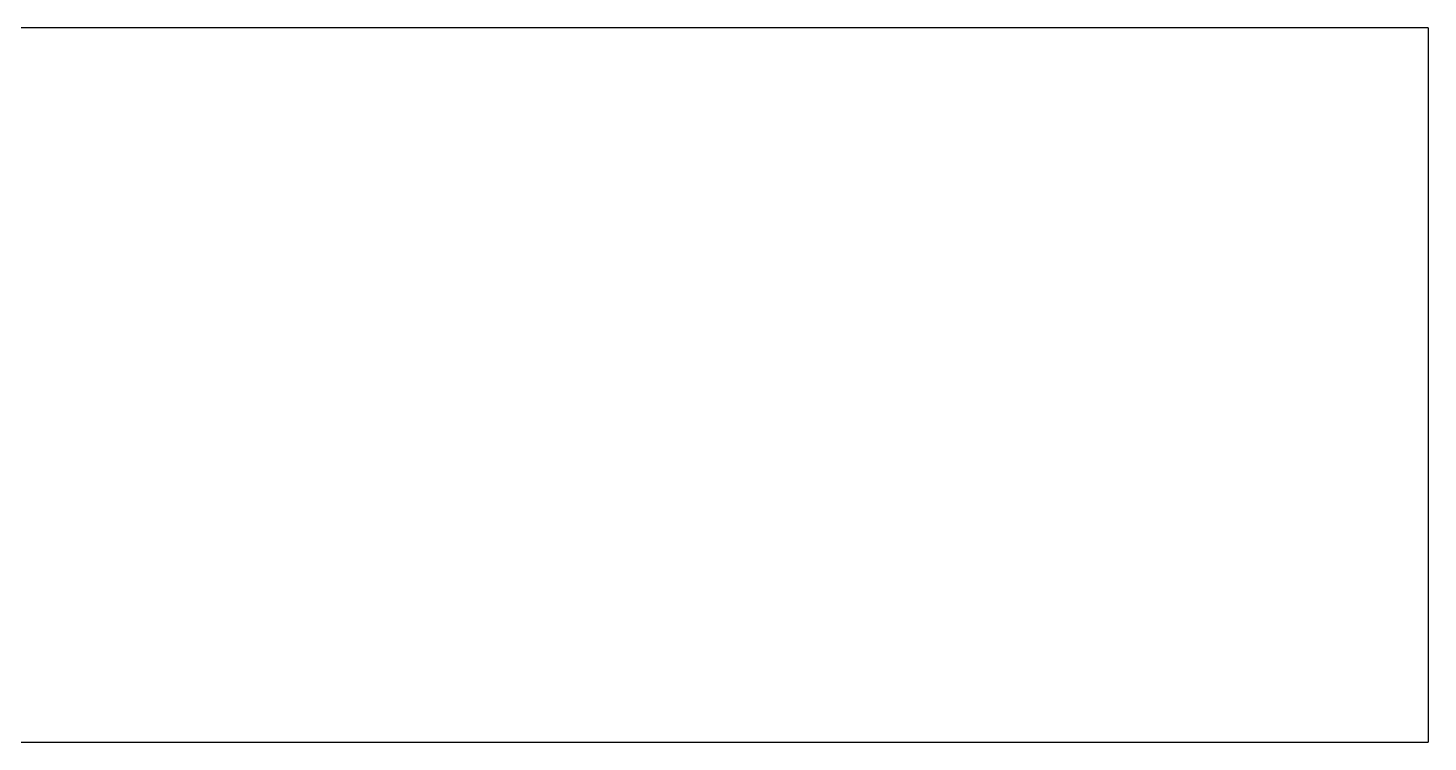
# Model space of a CAD drawing. Header units: millimetres. Extents: x -121354 to 132141, y -64344 to 350.
# Drawn here: x 45755.1 to 46245.1, y -10095.6 to -9845.6 of the extents above; entities that cross this region are included whole.
import ezdxf

# ---------------------------------------------------------------- set-up
doc = ezdxf.new("R2010")
doc.units = ezdxf.units.MM
for name, color, linetype in [('Block_101ë™_ìƒë¶€ê³¨ì¡°B3_0108', 7, 'CONTINUOUS'), ('Line303', 7, 'CONTINUOUS'), ('Line386', 7, 'CONTINUOUS'), ('Line388', 7, 'CONTINUOUS')]:
    doc.layers.add(name, color=color, linetype=linetype)

msp = doc.modelspace()

# ---------------------------------------------------------------- linework, layer by layer
at = {"layer": 'Block_101ë™_ìƒë¶€ê³¨ì¡°B3_0108'}
for points in [[(46245.1, -9845.57), (41685.1, -9845.57)], [(46245.1, -9845.57), (46245.1, -10095.57)], [(44090.1, -10095.57), (46245.1, -10095.57)]]:
    msp.add_open_spline(points, degree=1, dxfattribs=at)
at = {"layer": 'Line303'}
msp.add_line((44090.1, -10095.57), (46245.1, -10095.57), dxfattribs=at)
at = {"layer": 'Line386'}
msp.add_line((46245.1, -9845.57), (46245.1, -10095.57), dxfattribs=at)
at = {"layer": 'Line388'}
msp.add_line((46245.1, -9845.57), (41685.1, -9845.57), dxfattribs=at)

doc.saveas('drawing.dxf')
